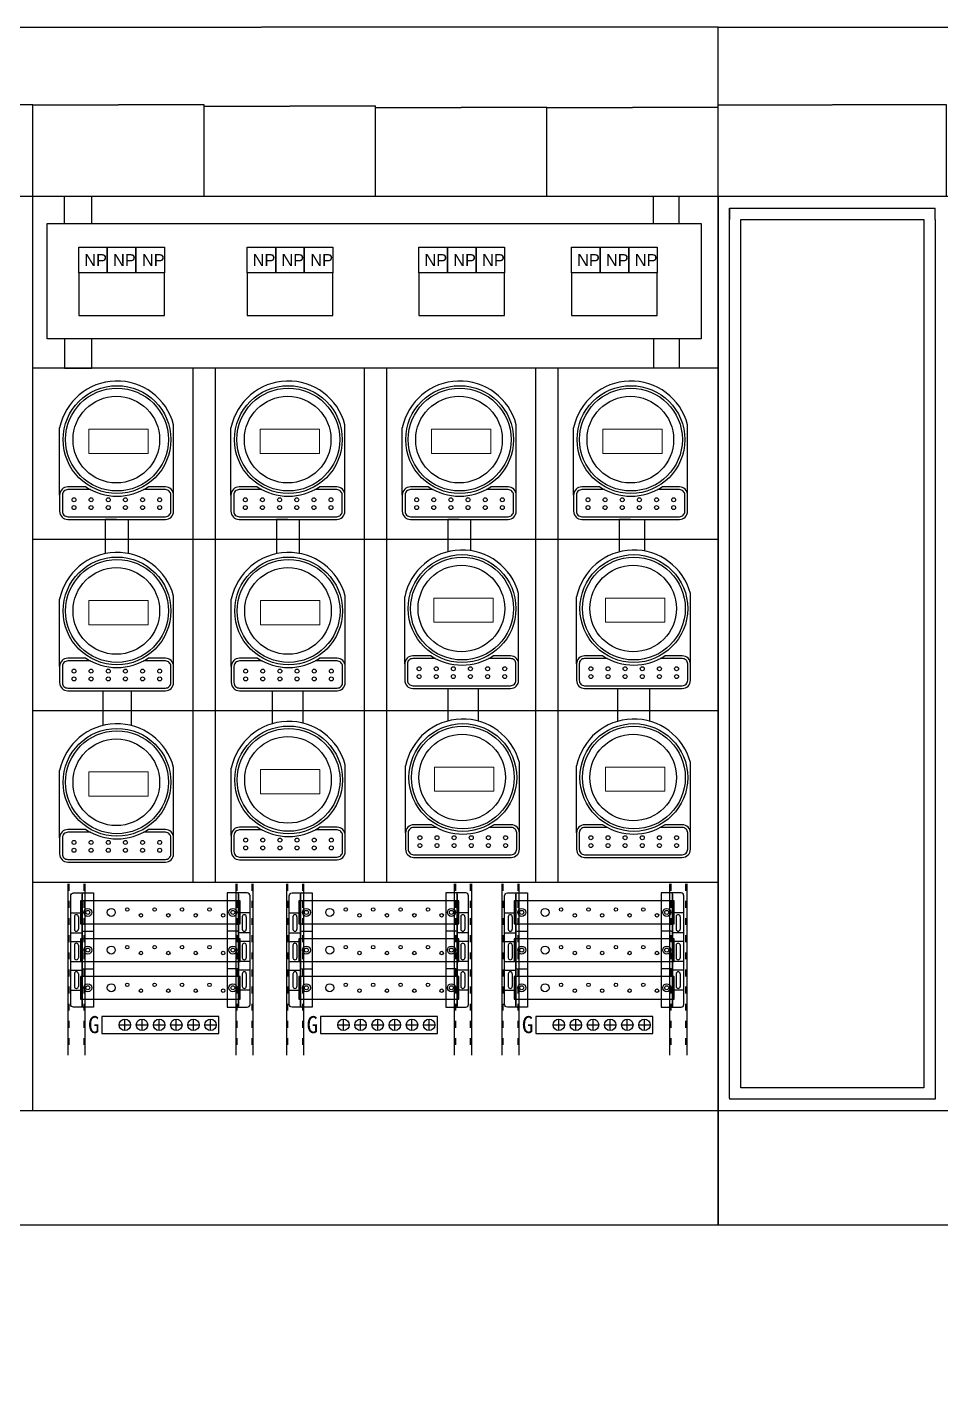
# Model space of a CAD drawing. Header units: millimetres. Extents: x 76 to 12892, y 3949 to 6333.
# Drawn here: x 9761 to 11361, y 3958 to 6333 of the extents above; entities that cross this region are included whole.
import ezdxf

# ---------------------------------------------------------------- set-up
doc = ezdxf.new("R2010")
doc.units = ezdxf.units.MM
doc.linetypes.add('ACAD_ISO03W100', pattern=[30, 12, -18])
doc.linetypes.add('C', pattern=[6, 2, 2, 2])
doc.layers.add('DIMEN', color=102, linetype='Continuous', plot=False)
doc.layers.add('支鈑金', color=160, linetype='C', plot=False)
doc.layers.add('E1', color=7, linetype='Continuous', lineweight=13)
doc.layers.add('虛線', color=5, linetype='ACAD_ISO03W100')
doc.styles.get("Standard").update_dxf_attribs({"font": 'arial.ttf'})
doc.styles.add('型式1', font='kaiu.ttf')
doc.dimstyles.get("Standard").update_dxf_attribs({"dimtxt": 0.18, "dimasz": 0.18, "dimexe": 0.18, "dimexo": 0.0625, "dimgap": 0.09, "dimtad": 0, "dimtih": 1, "dimtoh": 1, "dimdec": 4, "dimzin": 0, "dimdsep": 46, "dimtxsty": 'Standard', "dimcen": 0.09, "dimadec": 0, "dimazin": 0, "dimtfac": 1, "dimtdec": 4, "dimtofl": 0, "dimtmove": 0, "dimatfit": 3, "dimfxl": 1, "dimtolj": 1, "dimtzin": 0, "dimarcsym": 0})

# ---------------------------------------------------------------- blocks, each defined once
blk = doc.blocks.new('*D28')
at = {"layer": 'Defpoints', "color": 0, "transparency": 16777216}
for p in [(9771.3, 6197.1), (9371.3, 6036.4), (9771.3, 6036.4)]:
    blk.add_point(p, dxfattribs=at)
at = {"layer": 'DIMEN', "color": 0, "lineweight": -2, "transparency": 16777216}
for p, q in [((9371.3, 6036.4), (9371.3, 6197.3)), ((9371.5, 6197.1), (9571, 6197.1)), ((9771.2, 6197.1), (9571.6, 6197.1)), ((9771.3, 6036.4), (9771.3, 6197.3))]:
    blk.add_line(p, q, dxfattribs=at)
at = {"layer": 'DIMEN', "color": 0, "transparency": 16777216}
for points in [[(9371.5, 6197.1), (9371.5, 6197.1), (9371.3, 6197.1)], [(9771.2, 6197.1), (9771.2, 6197.1), (9771.3, 6197.1)]]:
    blk.add_solid(points, dxfattribs=at)
at = {"layer": 'DIMEN', "color": 0, "transparency": 16777216, "insert": (9571.3, 6197.1), "char_height": 0.18, "attachment_point": 5}
blk.add_mtext('\\A1;400', dxfattribs=at)
blk = doc.blocks.new('*D29')
at = {"layer": 'Defpoints', "color": 0, "transparency": 16777216}
for p in [(10071.3, 6197.1), (9771.3, 6036.4), (10071.3, 6036.4)]:
    blk.add_point(p, dxfattribs=at)
at = {"layer": 'DIMEN', "color": 0, "lineweight": -2, "transparency": 16777216}
for p, q in [((9771.3, 6036.4), (9771.3, 6197.3)), ((9771.5, 6197.1), (9921.1, 6197.1)), ((10071.2, 6197.1), (9921.6, 6197.1)), ((10071.3, 6036.4), (10071.3, 6197.3))]:
    blk.add_line(p, q, dxfattribs=at)
at = {"layer": 'DIMEN', "color": 0, "transparency": 16777216}
for points in [[(9771.5, 6197.1), (9771.5, 6197.1), (9771.3, 6197.1)], [(10071.2, 6197.1), (10071.2, 6197.1), (10071.3, 6197.1)]]:
    blk.add_solid(points, dxfattribs=at)
at = {"layer": 'DIMEN', "color": 0, "transparency": 16777216, "insert": (9921.3, 6197.1), "char_height": 0.18, "attachment_point": 5}
blk.add_mtext('\\A1;300', dxfattribs=at)
blk = doc.blocks.new('*D30')
at = {"layer": 'Defpoints', "color": 0, "transparency": 16777216}
for p in [(10371.3, 6194.9), (10071.3, 6036.4), (10371.3, 6036.4)]:
    blk.add_point(p, dxfattribs=at)
at = {"layer": 'DIMEN', "color": 0, "lineweight": -2, "transparency": 16777216}
for p, q in [((10071.3, 6036.4), (10071.3, 6195.1)), ((10071.5, 6194.9), (10221.1, 6194.9)), ((10371.2, 6194.9), (10221.6, 6194.9)), ((10371.3, 6036.4), (10371.3, 6195.1))]:
    blk.add_line(p, q, dxfattribs=at)
at = {"layer": 'DIMEN', "color": 0, "transparency": 16777216}
for points in [[(10071.5, 6194.9), (10071.5, 6194.9), (10071.3, 6194.9)], [(10371.2, 6194.9), (10371.2, 6194.9), (10371.3, 6194.9)]]:
    blk.add_solid(points, dxfattribs=at)
at = {"layer": 'DIMEN', "color": 0, "transparency": 16777216, "insert": (10221.3, 6194.9), "char_height": 0.18, "attachment_point": 5}
blk.add_mtext('\\A1;300', dxfattribs=at)
blk = doc.blocks.new('*D31')
at = {"layer": 'Defpoints', "color": 0, "transparency": 16777216}
for p in [(10671.3, 6192.7), (10371.3, 6036.4), (10671.3, 6036.4)]:
    blk.add_point(p, dxfattribs=at)
at = {"layer": 'DIMEN', "color": 0, "lineweight": -2, "transparency": 16777216}
for p, q in [((10371.3, 6036.4), (10371.3, 6192.8)), ((10371.5, 6192.7), (10521.1, 6192.7)), ((10671.2, 6192.7), (10521.6, 6192.7)), ((10671.3, 6036.4), (10671.3, 6192.8))]:
    blk.add_line(p, q, dxfattribs=at)
at = {"layer": 'DIMEN', "color": 0, "transparency": 16777216}
for points in [[(10371.5, 6192.7), (10371.5, 6192.6), (10371.3, 6192.7)], [(10671.2, 6192.7), (10671.2, 6192.6), (10671.3, 6192.7)]]:
    blk.add_solid(points, dxfattribs=at)
at = {"layer": 'DIMEN', "color": 0, "transparency": 16777216, "insert": (10521.3, 6192.7), "char_height": 0.18, "attachment_point": 5}
blk.add_mtext('\\A1;300', dxfattribs=at)
blk = doc.blocks.new('*D40')
at = {"layer": 'Defpoints', "color": 0, "transparency": 16777216}
for p in [(10971.3, 6192.7), (10671.3, 6036.4), (10971.3, 6036.4)]:
    blk.add_point(p, dxfattribs=at)
at = {"layer": 'DIMEN', "color": 0, "lineweight": -2, "transparency": 16777216}
for p, q in [((10671.3, 6036.4), (10671.3, 6192.8)), ((10671.5, 6192.7), (10821.1, 6192.7)), ((10971.2, 6192.7), (10821.6, 6192.7)), ((10971.3, 6036.4), (10971.3, 6192.8))]:
    blk.add_line(p, q, dxfattribs=at)
at = {"layer": 'DIMEN', "color": 0, "transparency": 16777216}
for points in [[(10671.5, 6192.7), (10671.5, 6192.6), (10671.3, 6192.7)], [(10971.2, 6192.7), (10971.2, 6192.6), (10971.3, 6192.7)]]:
    blk.add_solid(points, dxfattribs=at)
at = {"layer": 'DIMEN', "color": 0, "transparency": 16777216, "insert": (10821.3, 6192.7), "char_height": 0.18, "attachment_point": 5}
blk.add_mtext('\\A1;300', dxfattribs=at)
blk = doc.blocks.new('*D32')
at = {"layer": 'Defpoints', "color": 0, "transparency": 16777216}
for p in [(10971.3, 6333), (9371.3, 6036.4), (10971.3, 6036.4)]:
    blk.add_point(p, dxfattribs=at)
at = {"layer": 'DIMEN', "color": 0, "lineweight": -2, "transparency": 16777216}
for p, q in [((9371.3, 6036.4), (9371.3, 6333.2)), ((9371.5, 6333), (10171, 6333)), ((10971.2, 6333), (10171.7, 6333)), ((10971.3, 6036.4), (10971.3, 6333.2))]:
    blk.add_line(p, q, dxfattribs=at)
at = {"layer": 'DIMEN', "color": 0, "transparency": 16777216}
for points in [[(9371.5, 6333), (9371.5, 6333), (9371.3, 6333)], [(10971.2, 6333), (10971.2, 6333), (10971.3, 6333)]]:
    blk.add_solid(points, dxfattribs=at)
at = {"layer": 'DIMEN', "color": 0, "transparency": 16777216, "insert": (10171.3, 6333), "char_height": 0.18, "attachment_point": 5}
blk.add_mtext('\\A1;1600', dxfattribs=at)
blk = doc.blocks.new('A$C2B1C5041')
for p, q in [((0, 165), (20, 165)), ((6.5, 158.5), (6.5, 136.5)), ((13.5, 158.5), (13.5, 136.5)), ((314, 165), (294, 165)), ((300.5, 158.5), (300.5, 136.5)), ((307.5, 158.5), (307.5, 136.5)), ((0, 130), (20, 130)), ((22, 133), (40, 133)), ((292, 133), (274, 133)), ((314, 130), (294, 130)), ((0, 115), (20, 115)), ((6.5, 108.5), (6.5, 86.5)), ((13.5, 108.5), (13.5, 86.5)), ((314, 115), (294, 115)), ((300.5, 108.5), (300.5, 86.5)), ((307.5, 108.5), (307.5, 86.5)), ((0, 80), (20, 80)), ((314, 80), (294, 80)), ((0, 65), (20, 65)), ((6.5, 58.5), (6.5, 36.5)), ((13.5, 58.5), (13.5, 36.5)), ((22, 67), (40, 67)), ((292, 67), (274, 67)), ((314, 65), (294, 65)), ((300.5, 58.5), (300.5, 36.5)), ((307.5, 58.5), (307.5, 36.5)), ((0, 30), (20, 30)), ((314, 30), (294, 30))]:
    blk.add_line(p, q)
for points in [[(20, 0), (5, 0, -0.414214), (0, 5), (0, 195, -0.414214), (5, 200), (20, 200)], [(294, 0), (309, 0, 0.414214), (314, 5), (314, 195, 0.414214), (309, 200), (294, 200)]]:
    blk.add_lwpolyline(points, format="xyb")
for points in [[(20, 200), (40, 200), (40, 0), (20, 0)], [(20, 2), (20, 198)], [(20, 198), (20, 2)], [(294, 200), (274, 200), (274, 0), (294, 0)], [(294, 2), (294, 198)], [(294, 198), (294, 2)]]:
    blk.add_lwpolyline(points)
for centre in [(30, 166), (284, 166), (30, 100), (284, 100), (30, 34), (284, 34)]:
    blk.add_circle(centre, 3.5)
for centre, radius, start, end in [((22, 198), 2, 90, 180), ((292, 198), 2, 0, 90), ((10, 158.5), 3.5, 0, 180), ((304, 158.5), 3.5, 0, 180), ((10, 136.5), 3.5, 180, 0), ((22, 135), 2, 180, 270), ((292, 135), 2, 270, 0), ((304, 136.5), 3.5, 180, 0), ((10, 108.5), 3.5, 0, 180), ((304, 108.5), 3.5, 0, 180), ((10, 86.5), 3.5, 180, 0), ((304, 86.5), 3.5, 180, 0), ((10, 58.5), 3.5, 0, 180), ((22, 69), 2, 180, 270), ((292, 69), 2, 270, 0), ((304, 58.5), 3.5, 0, 180), ((10, 36.5), 3.5, 180, 0), ((304, 36.5), 3.5, 180, 0), ((22, 2), 2, 180, 270), ((292, 2), 2, 270, 0)]:
    blk.add_arc(centre, radius, start, end)
blk = doc.blocks.new('A$C353F56A6')
for p, q in [((0, 40), (0, 0)), ((280, 40), (0, 40)), ((280, 0), (280, 40)), ((0, 0), (280, 0))]:
    blk.add_line(p, q)
for centre, radius in [((13, 20), 7), ((54, 20), 7), ((82, 25.1), 3), ((130, 25.1), 3), ((178, 25.1), 3), ((226, 25.1), 3), ((267, 20), 7), ((106, 14.9), 3), ((154, 14.9), 3), ((202, 14.9), 3), ((250, 14.9), 3)]:
    blk.add_circle(centre, radius)
blk = doc.blocks.new('*D33')
at = {"layer": 'Defpoints', "color": 0, "transparency": 16777216}
for p in [(11371.3, 6197.1), (10971.3, 6036.4), (11371.3, 6036.4)]:
    blk.add_point(p, dxfattribs=at)
at = {"layer": 'DIMEN', "color": 0, "lineweight": -2, "transparency": 16777216}
for p, q in [((10971.3, 6036.4), (10971.3, 6197.3)), ((10971.5, 6197.1), (11171, 6197.1)), ((11371.2, 6197.1), (11171.6, 6197.1)), ((11371.3, 6036.4), (11371.3, 6197.3))]:
    blk.add_line(p, q, dxfattribs=at)
at = {"layer": 'DIMEN', "color": 0, "transparency": 16777216}
for points in [[(10971.5, 6197.1), (10971.5, 6197.1), (10971.3, 6197.1)], [(11371.2, 6197.1), (11371.2, 6197.1), (11371.3, 6197.1)]]:
    blk.add_solid(points, dxfattribs=at)
at = {"layer": 'DIMEN', "color": 0, "transparency": 16777216, "insert": (11171.3, 6197.1), "char_height": 0.18, "attachment_point": 5}
blk.add_mtext('\\A1;400', dxfattribs=at)
blk = doc.blocks.new('*D37')
at = {"layer": 'Defpoints', "color": 0, "transparency": 16777216}
for p in [(12571.3, 6333), (10971.3, 6036.4), (12571.3, 6036.4)]:
    blk.add_point(p, dxfattribs=at)
at = {"layer": 'DIMEN', "color": 0, "lineweight": -2, "transparency": 16777216}
for p, q in [((10971.3, 6036.4), (10971.3, 6333.2)), ((10971.5, 6333), (11771, 6333)), ((12571.2, 6333), (11771.7, 6333)), ((12571.3, 6036.4), (12571.3, 6333.2))]:
    blk.add_line(p, q, dxfattribs=at)
at = {"layer": 'DIMEN', "color": 0, "transparency": 16777216}
for points in [[(10971.5, 6333), (10971.5, 6333), (10971.3, 6333)], [(12571.2, 6333), (12571.2, 6333), (12571.3, 6333)]]:
    blk.add_solid(points, dxfattribs=at)
at = {"layer": 'DIMEN', "color": 0, "transparency": 16777216, "insert": (11771.3, 6333), "char_height": 0.18, "attachment_point": 5}
blk.add_mtext('\\A1;1600', dxfattribs=at)

msp = doc.modelspace()

# ---------------------------------------------------------------- linework, layer by layer
for p, q in [((10971.34108, 6036.37321), (9371.34108, 6036.37321)), ((9771.34108, 4436.37321), (9771.34108, 6036.37321)), ((9827.05724, 5989.61665), (9827.05724, 6036.37321)), ((9874.54849, 5989.61665), (9874.54849, 6036.37321)), ((10071.34108, 6036.37321), (10051.34108, 6036.37321)), ((10091.34108, 6036.37321), (10051.34108, 6036.37321)), ((10391.34108, 6036.37321), (10351.34108, 6036.37321)), ((10691.34108, 6036.37321), (10651.34108, 6036.37321)), ((10857.85865, 5989.61665), (10857.85865, 6036.37321)), ((10903.34812, 5989.61665), (10903.34812, 6036.37321)), ((10971.34108, 6036.37321), (10971.34108, 4236.37321)), ((10971.34108, 4236.37321), (10971.34108, 6036.37321)), ((10971.34108, 6036.37321), (10971.34108, 4236.37321)), ((12571.34108, 6036.37321), (10971.34108, 6036.37321)), ((10971.34108, 6036.37321), (10971.34108, 6016.37321)), ((10991.2623, 6016.37321), (11351.34108, 6016.37321)), ((10991.2623, 4458.14664), (10991.2623, 6016.37321)), ((10991.2623, 6016.37321), (10991.2623, 5996.37321)), ((11351.34108, 5996.37321), (11351.34108, 6016.37321)), ((11011.2623, 5996.37321), (11331.34108, 5996.37321)), ((11011.2623, 4476.37321), (11011.2623, 5996.37321)), ((11331.34108, 5996.37321), (11331.34108, 4476.37321)), ((11351.34108, 5996.37321), (11351.34108, 4456.37321)), ((9851.70543, 5903.13228), (9851.70543, 5828.13228)), ((10001.70543, 5828.13228), (10001.70543, 5903.13228)), ((10146.58878, 5903.13228), (10146.58878, 5828.13228)), ((10296.58878, 5828.13228), (10296.58878, 5903.13228)), ((10447.37626, 5903.13228), (10447.37626, 5828.13228)), ((10597.37626, 5828.13228), (10597.37626, 5903.13228)), ((10714.74292, 5903.13228), (10714.74292, 5828.13228)), ((10864.74292, 5828.13228), (10864.74292, 5903.13228)), ((9851.70543, 5828.13228), (10001.70543, 5828.13228)), ((10146.58878, 5828.13228), (10296.58878, 5828.13228)), ((10447.37626, 5828.13228), (10597.37626, 5828.13228)), ((10714.74292, 5828.13228), (10864.74292, 5828.13228)), ((9827.05724, 5787.3524), (9827.05724, 5736.37321)), ((9874.54849, 5736.37321), (9874.54849, 5787.3524)), ((10857.85865, 5787.3524), (10857.85865, 5736.37321)), ((10903.34812, 5787.3524), (10903.34812, 5736.37321)), ((10971.34108, 5736.37321), (9771.34108, 5736.37321)), ((9827.05724, 5736.37321), (9874.54849, 5736.37321)), ((10051.34108, 5736.37321), (10051.34108, 4836.37321)), ((10091.34108, 4836.37321), (10091.34108, 5736.37321)), ((10351.34108, 5736.37321), (10351.34108, 4836.37321)), ((10391.34108, 4836.37321), (10391.34108, 5736.37321)), ((10651.34108, 5736.37321), (10651.34108, 4836.37321)), ((10691.34108, 4836.37321), (10691.34108, 5736.37321)), ((9818.28161, 5513.97895), (9818.28161, 5631.432)), ((10017.78161, 5513.97895), (10017.78161, 5637.14986)), ((10118.28161, 5513.97895), (10118.28161, 5631.432)), ((10317.78161, 5513.97895), (10317.78161, 5637.14986)), ((10418.28161, 5513.97895), (10418.28161, 5631.432)), ((10617.78161, 5513.97895), (10617.78161, 5637.14986)), ((10718.28161, 5513.97895), (10718.28161, 5631.432)), ((10917.78161, 5513.97895), (10917.78161, 5637.14986)), ((9818.28161, 5513.97895), (9818.28161, 5485.47895)), ((9864.36052, 5528.22895), (9832.53161, 5528.22895)), ((10003.53161, 5528.22895), (9973.03473, 5528.22895)), ((10017.78161, 5485.47895), (10017.78161, 5513.97895)), ((10118.28161, 5513.97895), (10118.28161, 5485.47895)), ((10164.36052, 5528.22895), (10132.53161, 5528.22895)), ((10303.53161, 5528.22895), (10273.03473, 5528.22895)), ((10317.78161, 5485.47895), (10317.78161, 5513.97895)), ((10418.28161, 5513.97895), (10418.28161, 5485.47895)), ((10464.36052, 5528.22895), (10432.53161, 5528.22895)), ((10603.53161, 5528.22895), (10573.03473, 5528.22895)), ((10617.78161, 5485.47895), (10617.78161, 5513.97895)), ((10718.28161, 5513.97895), (10718.28161, 5485.47895)), ((10764.36052, 5528.22895), (10732.53161, 5528.22895)), ((10903.53161, 5528.22895), (10873.03473, 5528.22895)), ((10917.78161, 5485.47895), (10917.78161, 5513.97895)), ((9832.53161, 5471.22895), (10003.53161, 5471.22895)), ((9918.03161, 5471.22895), (9898.03161, 5471.22895)), ((9898.03161, 5471.22895), (9898.03161, 5411.41035)), ((9918.03161, 5471.22895), (9938.03161, 5471.22895)), ((9938.03161, 5471.22895), (9938.03161, 5411.67546)), ((10132.53161, 5471.22895), (10303.53161, 5471.22895)), ((10218.03161, 5471.22895), (10198.03161, 5471.22895)), ((10198.03161, 5471.22895), (10198.03161, 5411.2962)), ((10238.03161, 5411.2962), (10238.03161, 5471.22895)), ((10432.53161, 5471.22895), (10603.53161, 5471.22895)), ((10518.03161, 5471.22895), (10498.03161, 5471.22895)), ((10498.03161, 5471.22895), (10498.03161, 5414.62279)), ((10538.03161, 5416.56834), (10538.03161, 5471.22895)), ((10732.53161, 5471.22895), (10903.53161, 5471.22895)), ((10818.03161, 5471.22895), (10798.03161, 5471.22895)), ((10798.03161, 5471.22895), (10798.03161, 5414.40426)), ((10842.59673, 5471.22895), (10842.59673, 5415.94545)), ((10971.34108, 5436.37321), (9771.34108, 5436.37321)), ((9818.28161, 5213.97895), (9818.28161, 5331.432)), ((10017.78161, 5213.97895), (10017.78161, 5337.14986)), ((10118.82836, 5213.97895), (10118.82836, 5331.432)), ((10318.32836, 5213.97895), (10318.32836, 5337.14986)), ((10422.49739, 5218.15268), (10422.49739, 5335.60573)), ((10621.99739, 5218.15268), (10621.99739, 5341.32359)), ((10723.35466, 5218.15268), (10723.35466, 5335.60573)), ((10922.85466, 5218.15268), (10922.85466, 5341.32359)), ((9864.36052, 5228.22895), (9832.53161, 5228.22895)), ((10003.53161, 5228.22895), (9973.03473, 5228.22895)), ((10164.90728, 5228.22895), (10133.07836, 5228.22895)), ((10304.07836, 5228.22895), (10273.58149, 5228.22895)), ((10468.57631, 5232.40268), (10436.74739, 5232.40268)), ((10607.74739, 5232.40268), (10577.25052, 5232.40268)), ((10769.43358, 5232.40268), (10737.60466, 5232.40268)), ((10908.60466, 5232.40268), (10878.10778, 5232.40268)), ((9818.28161, 5213.97895), (9818.28161, 5185.47895)), ((10017.78161, 5185.47895), (10017.78161, 5213.97895)), ((10118.82836, 5213.97895), (10118.82836, 5185.47895)), ((10318.32836, 5185.47895), (10318.32836, 5213.97895)), ((10422.49739, 5218.15268), (10422.49739, 5189.65268)), ((10621.99739, 5189.65268), (10621.99739, 5218.15268)), ((10723.35466, 5218.15268), (10723.35466, 5189.65268)), ((10922.85466, 5189.65268), (10922.85466, 5218.15268)), ((9832.53161, 5171.22895), (10003.53161, 5171.22895)), ((9894.01587, 5171.22895), (9894.01587, 5110.49893)), ((9943.54056, 5171.22895), (9943.54056, 5110.45879)), ((10133.07836, 5171.22895), (10304.07836, 5171.22895)), ((10190.59482, 5171.22895), (10190.59482, 5113.60297)), ((10244.10425, 5171.22895), (10244.10425, 5114.62828)), ((10436.74739, 5175.40268), (10607.74739, 5175.40268)), ((10498.25307, 5175.40268), (10498.25307, 5118.49251)), ((10551.19324, 5175.40268), (10551.19324, 5118.2765)), ((10737.60466, 5175.40268), (10908.60466, 5175.40268)), ((10795.12033, 5175.40268), (10795.12033, 5117.77647)), ((10851.2713, 5175.40268), (10851.2713, 5118.10404)), ((10971.34108, 5136.37321), (9771.34108, 5136.37321)), ((10017.78161, 4913.97895), (10017.78161, 5037.14986)), ((10318.32836, 4918.15268), (10318.32836, 5041.32359)), ((10423.90324, 4922.32641), (10423.90324, 5039.77945)), ((10623.40324, 4922.32641), (10623.40324, 5045.49732)), ((10723.35466, 4922.32641), (10723.35466, 5039.77945)), ((10922.85466, 4922.32641), (10922.85466, 5045.49732)), ((9818.28161, 4913.97895), (9818.28161, 5031.432)), ((10118.82836, 4918.15268), (10118.82836, 5035.60573)), ((9864.36052, 4928.22895), (9832.53161, 4928.22895)), ((10003.53161, 4928.22895), (9973.03473, 4928.22895)), ((10118.82836, 4918.15268), (10118.82836, 4889.65268)), ((10164.90728, 4932.40268), (10133.07836, 4932.40268)), ((10304.07836, 4932.40268), (10273.58149, 4932.40268)), ((10318.32836, 4889.65268), (10318.32836, 4918.15268)), ((10423.90324, 4922.32641), (10423.90324, 4893.82641)), ((10469.98216, 4936.57641), (10438.15324, 4936.57641)), ((10609.15324, 4936.57641), (10578.65636, 4936.57641)), ((10623.40324, 4893.82641), (10623.40324, 4922.32641)), ((10723.35466, 4922.32641), (10723.35466, 4893.82641)), ((10769.43358, 4936.57641), (10737.60466, 4936.57641)), ((10908.60466, 4936.57641), (10878.10778, 4936.57641)), ((10922.85466, 4893.82641), (10922.85466, 4922.32641)), ((9818.28161, 4913.97895), (9818.28161, 4885.47895)), ((10017.78161, 4885.47895), (10017.78161, 4913.97895)), ((9832.53161, 4871.22895), (10003.53161, 4871.22895)), ((10133.07836, 4875.40268), (10304.07836, 4875.40268)), ((10438.15324, 4879.57641), (10609.15324, 4879.57641)), ((10737.60466, 4879.57641), (10908.60466, 4879.57641)), ((9771.34108, 4836.37321), (10971.34108, 4836.37321)), ((10051.34108, 4836.37321), (10091.34108, 4836.37321)), ((10351.34108, 4836.37321), (10391.34108, 4836.37321)), ((10651.34108, 4836.37321), (10691.34108, 4836.37321)), ((9922.53873, 4586.25045), (9942.53873, 4586.25045)), ((9932.53873, 4576.25045), (9932.53873, 4596.25045)), ((9952.53873, 4586.25045), (9972.53873, 4586.25045)), ((9962.53873, 4576.25045), (9962.53873, 4596.25045)), ((9982.53873, 4586.25045), (10002.53873, 4586.25045)), ((9992.53873, 4576.25045), (9992.53873, 4596.25045)), ((10012.53873, 4586.25045), (10032.53873, 4586.25045)), ((10022.53873, 4576.25045), (10022.53873, 4596.25045)), ((10042.53873, 4586.25045), (10062.53873, 4586.25045)), ((10052.53873, 4576.25045), (10052.53873, 4596.25045)), ((10072.53873, 4586.25045), (10092.53873, 4586.25045)), ((10082.53873, 4576.25045), (10082.53873, 4596.25045)), ((10305.21402, 4586.25045), (10325.21402, 4586.25045)), ((10315.21402, 4576.25045), (10315.21402, 4596.25045)), ((10335.21402, 4586.25045), (10355.21402, 4586.25045)), ((10345.21402, 4576.25045), (10345.21402, 4596.25045)), ((10365.21402, 4586.25045), (10385.21402, 4586.25045)), ((10375.21402, 4576.25045), (10375.21402, 4596.25045)), ((10395.21402, 4586.25045), (10415.21402, 4586.25045)), ((10405.21402, 4576.25045), (10405.21402, 4596.25045)), ((10425.21402, 4586.25045), (10445.21402, 4586.25045)), ((10435.21402, 4576.25045), (10435.21402, 4596.25045)), ((10455.21402, 4586.25045), (10475.21402, 4586.25045)), ((10465.21402, 4576.25045), (10465.21402, 4596.25045)), ((10682.26167, 4586.25045), (10702.26167, 4586.25045)), ((10692.26167, 4576.25045), (10692.26167, 4596.25045)), ((10712.26167, 4586.25045), (10732.26167, 4586.25045)), ((10722.26167, 4576.25045), (10722.26167, 4596.25045)), ((10742.26167, 4586.25045), (10762.26167, 4586.25045)), ((10752.26167, 4576.25045), (10752.26167, 4596.25045)), ((10772.26167, 4586.25045), (10792.26167, 4586.25045)), ((10782.26167, 4576.25045), (10782.26167, 4596.25045)), ((10802.26167, 4586.25045), (10822.26167, 4586.25045)), ((10812.26167, 4576.25045), (10812.26167, 4596.25045)), ((10832.26167, 4586.25045), (10852.26167, 4586.25045)), ((10842.26167, 4576.25045), (10842.26167, 4596.25045)), ((11331.34108, 4476.37321), (11011.2623, 4476.37321)), ((10991.2623, 4458.14664), (10991.2623, 4456.37321)), ((11351.34108, 4456.37321), (10991.2623, 4456.37321)), ((9371.34108, 4436.37321), (10971.34108, 4436.37321)), ((10971.34108, 4236.37321), (10971.34108, 4436.37321)), ((10971.34108, 4436.37321), (12571.34108, 4436.37321)), ((9371.34108, 4236.37321), (10971.34108, 4236.37321)), ((10971.34108, 4236.37321), (12571.34108, 4236.37321))]:
    msp.add_line(p, q)
for points in [[(9796.52596, 5989.61665), (10941.5315, 5989.61665), (10941.5315, 5787.3524), (9796.52596, 5787.3524)], [(9851.70543, 5948.15067), (9901.70543, 5948.15067), (9901.70543, 5903.13228), (9851.70543, 5903.13228)], [(9901.70543, 5948.15067), (9951.70543, 5948.15067), (9951.70543, 5903.13228), (9901.70543, 5903.13228)], [(9951.70543, 5948.15067), (10001.70543, 5948.15067), (10001.70543, 5903.13228), (9951.70543, 5903.13228)], [(10146.58878, 5948.15067), (10196.58878, 5948.15067), (10196.58878, 5903.13228), (10146.58878, 5903.13228)], [(10196.58878, 5948.15067), (10246.58878, 5948.15067), (10246.58878, 5903.13228), (10196.58878, 5903.13228)], [(10246.58878, 5948.15067), (10296.58878, 5948.15067), (10296.58878, 5903.13228), (10246.58878, 5903.13228)], [(10447.37626, 5948.15067), (10497.37626, 5948.15067), (10497.37626, 5903.13228), (10447.37626, 5903.13228)], [(10497.37626, 5948.15067), (10547.37626, 5948.15067), (10547.37626, 5903.13228), (10497.37626, 5903.13228)], [(10547.37626, 5948.15067), (10597.37626, 5948.15067), (10597.37626, 5903.13228), (10547.37626, 5903.13228)], [(10714.74292, 5948.15067), (10764.74292, 5948.15067), (10764.74292, 5903.13228), (10714.74292, 5903.13228)], [(10764.74292, 5948.15067), (10814.74292, 5948.15067), (10814.74292, 5903.13228), (10764.74292, 5903.13228)], [(10814.74292, 5948.15067), (10864.74292, 5948.15067), (10864.74292, 5903.13228), (10814.74292, 5903.13228)], [(10097.10474, 4571.25045), (10097.10474, 4601.25987), (9892.10474, 4601.25987), (9892.10474, 4571.25045)], [(10479.78003, 4571.25045), (10479.78003, 4601.25987), (10274.78003, 4601.25987), (10274.78003, 4571.25045)], [(10856.82769, 4571.25045), (10856.82769, 4601.25987), (10651.82769, 4601.25987), (10651.82769, 4571.25045)]]:
    msp.add_lwpolyline(points, close=True)
for points in [[(9872.40368, 5523.47895), (9832.53161, 5523.47895, 0.4142135624), (9823.03161, 5513.97895), (9823.03161, 5485.47895, 0.4142135624), (9832.53161, 5475.97895), (10003.53161, 5475.97895, 0.4142135624), (10013.03161, 5485.47895), (10013.03161, 5513.97895, 0.4142135624), (10003.53161, 5523.47895), (9964.99158, 5523.47895)], [(10172.40368, 5523.47895), (10132.53161, 5523.47895, 0.4142135624), (10123.03161, 5513.97895), (10123.03161, 5485.47895, 0.4142135624), (10132.53161, 5475.97895), (10303.53161, 5475.97895, 0.4142135624), (10313.03161, 5485.47895), (10313.03161, 5513.97895, 0.4142135624), (10303.53161, 5523.47895), (10264.99158, 5523.47895)], [(10472.40368, 5523.47895), (10432.53161, 5523.47895, 0.4142135624), (10423.03161, 5513.97895), (10423.03161, 5485.47895, 0.4142135624), (10432.53161, 5475.97895), (10603.53161, 5475.97895, 0.4142135624), (10613.03161, 5485.47895), (10613.03161, 5513.97895, 0.4142135624), (10603.53161, 5523.47895), (10564.99158, 5523.47895)], [(10772.40368, 5523.47895), (10732.53161, 5523.47895, 0.4142135624), (10723.03161, 5513.97895), (10723.03161, 5485.47895, 0.4142135624), (10732.53161, 5475.97895), (10903.53161, 5475.97895, 0.4142135624), (10913.03161, 5485.47895), (10913.03161, 5513.97895, 0.4142135624), (10903.53161, 5523.47895), (10864.99158, 5523.47895)], [(10476.61946, 5227.65268), (10436.74739, 5227.65268, 0.4142135624), (10427.24739, 5218.15268), (10427.24739, 5189.65268, 0.4142135624), (10436.74739, 5180.15268), (10607.74739, 5180.15268, 0.4142135624), (10617.24739, 5189.65268), (10617.24739, 5218.15268, 0.4142135624), (10607.74739, 5227.65268), (10569.20736, 5227.65268)], [(10777.47673, 5227.65268), (10737.60466, 5227.65268, 0.4142135624), (10728.10466, 5218.15268), (10728.10466, 5189.65268, 0.4142135624), (10737.60466, 5180.15268), (10908.60466, 5180.15268, 0.4142135624), (10918.10466, 5189.65268), (10918.10466, 5218.15268, 0.4142135624), (10908.60466, 5227.65268), (10870.06463, 5227.65268)], [(9872.40368, 5223.47895), (9832.53161, 5223.47895, 0.4142135624), (9823.03161, 5213.97895), (9823.03161, 5185.47895, 0.4142135624), (9832.53161, 5175.97895), (10003.53161, 5175.97895, 0.4142135624), (10013.03161, 5185.47895), (10013.03161, 5213.97895, 0.4142135624), (10003.53161, 5223.47895), (9964.99158, 5223.47895)], [(10172.95043, 5223.47895), (10133.07836, 5223.47895, 0.4142135624), (10123.57836, 5213.97895), (10123.57836, 5185.47895, 0.4142135624), (10133.07836, 5175.97895), (10304.07836, 5175.97895, 0.4142135624), (10313.57836, 5185.47895), (10313.57836, 5213.97895, 0.4142135624), (10304.07836, 5223.47895), (10265.53833, 5223.47895)], [(9872.40368, 4923.47895), (9832.53161, 4923.47895, 0.4142135624), (9823.03161, 4913.97895), (9823.03161, 4885.47895, 0.4142135624), (9832.53161, 4875.97895), (10003.53161, 4875.97895, 0.4142135624), (10013.03161, 4885.47895), (10013.03161, 4913.97895, 0.4142135624), (10003.53161, 4923.47895), (9964.99158, 4923.47895)], [(10172.95043, 4927.65268), (10133.07836, 4927.65268, 0.4142135624), (10123.57836, 4918.15268), (10123.57836, 4889.65268, 0.4142135624), (10133.07836, 4880.15268), (10304.07836, 4880.15268, 0.4142135624), (10313.57836, 4889.65268), (10313.57836, 4918.15268, 0.4142135624), (10304.07836, 4927.65268), (10265.53833, 4927.65268)], [(10478.02531, 4931.82641), (10438.15324, 4931.82641, 0.4142135624), (10428.65324, 4922.32641), (10428.65324, 4893.82641, 0.4142135624), (10438.15324, 4884.32641), (10609.15324, 4884.32641, 0.4142135624), (10618.65324, 4893.82641), (10618.65324, 4922.32641, 0.4142135624), (10609.15324, 4931.82641), (10570.61321, 4931.82641)], [(10777.47673, 4931.82641), (10737.60466, 4931.82641, 0.4142135624), (10728.10466, 4922.32641), (10728.10466, 4893.82641, 0.4142135624), (10737.60466, 4884.32641), (10908.60466, 4884.32641, 0.4142135624), (10918.10466, 4893.82641), (10918.10466, 4922.32641, 0.4142135624), (10908.60466, 4931.82641), (10870.06463, 4931.82641)]]:
    msp.add_lwpolyline(points, format="xyb")
for centre, radius in [((9918.69763, 5611.05301), 94.36123), ((9918.69763, 5611.05301), 90), ((10218.69763, 5611.05301), 94.36123), ((10218.69763, 5611.05301), 90), ((10518.69763, 5611.05301), 94.36123), ((10518.69763, 5611.05301), 90), ((10818.69763, 5611.05301), 94.36123), ((10818.69763, 5611.05301), 90), ((9917.55879, 5611.05301), 75.83105), ((10217.55879, 5611.05301), 75.83105), ((10517.55879, 5611.05301), 75.83105), ((10817.55879, 5611.05301), 75.83105), ((9843.43827, 5505.66759), 3.46621), ((9843.43827, 5492.00829), 3.46621), ((9873.43827, 5505.66759), 3.46621), ((9873.43827, 5492.00829), 3.46621), ((9903.43827, 5505.66759), 3.46621), ((9903.43827, 5492.00829), 3.46621), ((9933.43827, 5505.66759), 3.46621), ((9933.43827, 5492.00829), 3.46621), ((9963.43827, 5505.66759), 3.46621), ((9963.43827, 5492.00829), 3.46621), ((9993.43827, 5505.66759), 3.46621), ((9993.43827, 5492.00829), 3.46621), ((10143.43827, 5505.66759), 3.46621), ((10143.43827, 5492.00829), 3.46621), ((10173.43827, 5505.66759), 3.46621), ((10173.43827, 5492.00829), 3.46621), ((10203.43827, 5505.66759), 3.46621), ((10203.43827, 5492.00829), 3.46621), ((10233.43827, 5505.66759), 3.46621), ((10233.43827, 5492.00829), 3.46621), ((10263.43827, 5505.66759), 3.46621), ((10263.43827, 5492.00829), 3.46621), ((10293.43827, 5505.66759), 3.46621), ((10293.43827, 5492.00829), 3.46621), ((10443.43827, 5505.66759), 3.46621), ((10443.43827, 5492.00829), 3.46621), ((10473.43827, 5505.66759), 3.46621), ((10473.43827, 5492.00829), 3.46621), ((10503.43827, 5505.66759), 3.46621), ((10503.43827, 5492.00829), 3.46621), ((10533.43827, 5505.66759), 3.46621), ((10533.43827, 5492.00829), 3.46621), ((10563.43827, 5505.66759), 3.46621), ((10563.43827, 5492.00829), 3.46621), ((10593.43827, 5505.66759), 3.46621), ((10593.43827, 5492.00829), 3.46621), ((10743.43827, 5505.66759), 3.46621), ((10743.43827, 5492.00829), 3.46621), ((10773.43827, 5505.66759), 3.46621), ((10773.43827, 5492.00829), 3.46621), ((10803.43827, 5505.66759), 3.46621), ((10803.43827, 5492.00829), 3.46621), ((10833.43827, 5505.66759), 3.46621), ((10833.43827, 5492.00829), 3.46621), ((10863.43827, 5505.66759), 3.46621), ((10863.43827, 5492.00829), 3.46621), ((10893.43827, 5505.66759), 3.46621), ((10893.43827, 5492.00829), 3.46621), ((9918.69763, 5311.05301), 94.36123), ((9918.69763, 5311.05301), 90), ((10219.24438, 5311.05301), 94.36123), ((10219.24438, 5311.05301), 90), ((10522.91341, 5315.22673), 94.36123), ((10522.91341, 5315.22673), 90), ((10823.77068, 5315.22673), 94.36123), ((10823.77068, 5315.22673), 90), ((9917.55879, 5311.05301), 75.83105), ((10218.10555, 5311.05301), 75.83105), ((10521.77458, 5315.22673), 75.83105), ((10822.63185, 5315.22673), 75.83105), ((9843.43827, 5205.66759), 3.46621), ((9873.43827, 5205.66759), 3.46621), ((9903.43827, 5205.66759), 3.46621), ((9933.43827, 5205.66759), 3.46621), ((9963.43827, 5205.66759), 3.46621), ((9993.43827, 5205.66759), 3.46621), ((10143.98502, 5205.66759), 3.46621), ((10173.98502, 5205.66759), 3.46621), ((10203.98502, 5205.66759), 3.46621), ((10233.98502, 5205.66759), 3.46621), ((10263.98502, 5205.66759), 3.46621), ((10293.98502, 5205.66759), 3.46621), ((10447.65405, 5209.84132), 3.46621), ((10477.65405, 5209.84132), 3.46621), ((10507.65405, 5209.84132), 3.46621), ((10537.65405, 5209.84132), 3.46621), ((10567.65405, 5209.84132), 3.46621), ((10597.65405, 5209.84132), 3.46621), ((10748.51132, 5209.84132), 3.46621), ((10778.51132, 5209.84132), 3.46621), ((10808.51132, 5209.84132), 3.46621), ((10838.51132, 5209.84132), 3.46621), ((10868.51132, 5209.84132), 3.46621), ((10898.51132, 5209.84132), 3.46621), ((9843.43827, 5192.00829), 3.46621), ((9873.43827, 5192.00829), 3.46621), ((9903.43827, 5192.00829), 3.46621), ((9933.43827, 5192.00829), 3.46621), ((9963.43827, 5192.00829), 3.46621), ((9993.43827, 5192.00829), 3.46621), ((10143.98502, 5192.00829), 3.46621), ((10173.98502, 5192.00829), 3.46621), ((10203.98502, 5192.00829), 3.46621), ((10233.98502, 5192.00829), 3.46621), ((10263.98502, 5192.00829), 3.46621), ((10293.98502, 5192.00829), 3.46621), ((10447.65405, 5196.18202), 3.46621), ((10477.65405, 5196.18202), 3.46621), ((10507.65405, 5196.18202), 3.46621), ((10537.65405, 5196.18202), 3.46621), ((10567.65405, 5196.18202), 3.46621), ((10597.65405, 5196.18202), 3.46621), ((10748.51132, 5196.18202), 3.46621), ((10778.51132, 5196.18202), 3.46621), ((10808.51132, 5196.18202), 3.46621), ((10838.51132, 5196.18202), 3.46621), ((10868.51132, 5196.18202), 3.46621), ((10898.51132, 5196.18202), 3.46621), ((10219.24438, 5015.22673), 94.36123), ((10524.31926, 5019.40046), 94.36123), ((10524.31926, 5019.40046), 90), ((10823.77068, 5019.40046), 94.36123), ((10823.77068, 5019.40046), 90), ((9918.69763, 5011.05301), 94.36123), ((9918.69763, 5011.05301), 90), ((9917.55879, 5011.05301), 75.83105), ((10219.24438, 5015.22673), 90), ((10218.10555, 5015.22673), 75.83105), ((10523.18043, 5019.40046), 75.83105), ((10822.63185, 5019.40046), 75.83105), ((10449.0599, 4914.01505), 3.46621), ((10479.0599, 4914.01505), 3.46621), ((10509.0599, 4914.01505), 3.46621), ((10539.0599, 4914.01505), 3.46621), ((10569.0599, 4914.01505), 3.46621), ((10599.0599, 4914.01505), 3.46621), ((10748.51132, 4914.01505), 3.46621), ((10778.51132, 4914.01505), 3.46621), ((10808.51132, 4914.01505), 3.46621), ((10838.51132, 4914.01505), 3.46621), ((10868.51132, 4914.01505), 3.46621), ((10898.51132, 4914.01505), 3.46621), ((9843.43827, 4905.66759), 3.46621), ((9843.43827, 4892.00829), 3.46621), ((9873.43827, 4905.66759), 3.46621), ((9873.43827, 4892.00829), 3.46621), ((9903.43827, 4905.66759), 3.46621), ((9903.43827, 4892.00829), 3.46621), ((9933.43827, 4905.66759), 3.46621), ((9933.43827, 4892.00829), 3.46621), ((9963.43827, 4905.66759), 3.46621), ((9963.43827, 4892.00829), 3.46621), ((9993.43827, 4905.66759), 3.46621), ((9993.43827, 4892.00829), 3.46621), ((10143.98502, 4909.84132), 3.46621), ((10143.98502, 4896.18202), 3.46621), ((10173.98502, 4909.84132), 3.46621), ((10173.98502, 4896.18202), 3.46621), ((10203.98502, 4909.84132), 3.46621), ((10203.98502, 4896.18202), 3.46621), ((10233.98502, 4909.84132), 3.46621), ((10233.98502, 4896.18202), 3.46621), ((10263.98502, 4909.84132), 3.46621), ((10263.98502, 4896.18202), 3.46621), ((10293.98502, 4909.84132), 3.46621), ((10293.98502, 4896.18202), 3.46621), ((10449.0599, 4900.35575), 3.46621), ((10479.0599, 4900.35575), 3.46621), ((10509.0599, 4900.35575), 3.46621), ((10539.0599, 4900.35575), 3.46621), ((10569.0599, 4900.35575), 3.46621), ((10599.0599, 4900.35575), 3.46621), ((10748.51132, 4900.35575), 3.46621), ((10778.51132, 4900.35575), 3.46621), ((10808.51132, 4900.35575), 3.46621), ((10838.51132, 4900.35575), 3.46621), ((10868.51132, 4900.35575), 3.46621), ((10898.51132, 4900.35575), 3.46621), ((9932.53873, 4586.25045), 10), ((9962.53873, 4586.25045), 10), ((9992.53873, 4586.25045), 10), ((10022.53873, 4586.25045), 10), ((10052.53873, 4586.25045), 10), ((10082.53873, 4586.25045), 10), ((10315.21402, 4586.25045), 10), ((10345.21402, 4586.25045), 10), ((10375.21402, 4586.25045), 10), ((10405.21402, 4586.25045), 10), ((10435.21402, 4586.25045), 10), ((10465.21402, 4586.25045), 10), ((10692.26167, 4586.25045), 10), ((10722.26167, 4586.25045), 10), ((10752.26167, 4586.25045), 10), ((10782.26167, 4586.25045), 10), ((10812.26167, 4586.25045), 10), ((10842.26167, 4586.25045), 10)]:
    msp.add_circle(centre, radius)
for centre, radius, start, end in [((9918.69763, 5611.05301), 102.46307, 14.75552643, 168.52787989), ((10218.69763, 5611.05301), 102.46307, 14.75552643, 168.52787989), ((10518.69763, 5611.05301), 102.46307, 14.75552643, 168.52787989), ((10818.69763, 5611.05301), 102.46307, 14.75552643, 168.52787989), ((9832.53161, 5513.97895), 14.25, 90, 180), ((9918.69763, 5611.05301), 99.05728, 236.73293645, 303.26706355), ((10003.53161, 5513.97895), 14.25, 0, 90), ((10132.53161, 5513.97895), 14.25, 90, 180), ((10218.69763, 5611.05301), 99.05728, 236.73293645, 303.26706355), ((10303.53161, 5513.97895), 14.25, 0, 90), ((10432.53161, 5513.97895), 14.25, 90, 180), ((10518.69763, 5611.05301), 99.05728, 236.73293645, 303.26706355), ((10603.53161, 5513.97895), 14.25, 0, 90), ((10732.53161, 5513.97895), 14.25, 90, 180), ((10818.69763, 5611.05301), 99.05728, 236.73293645, 303.26706355), ((10903.53161, 5513.97895), 14.25, 0, 90), ((9832.53161, 5485.47895), 14.25, 180, 270), ((10003.53161, 5485.47895), 14.25, 270, 0), ((10132.53161, 5485.47895), 14.25, 180, 270), ((10303.53161, 5485.47895), 14.25, 270, 0), ((10432.53161, 5485.47895), 14.25, 180, 270), ((10603.53161, 5485.47895), 14.25, 270, 0), ((10732.53161, 5485.47895), 14.25, 180, 270), ((10903.53161, 5485.47895), 14.25, 270, 0), ((10522.91341, 5315.22673), 102.46307, 14.75552643, 168.52787989), ((10823.77068, 5315.22673), 102.46307, 14.75552643, 168.52787989), ((9918.69763, 5311.05301), 102.46307, 14.75552643, 168.52787989), ((10219.24438, 5311.05301), 102.46307, 14.75552643, 168.52787989), ((9832.53161, 5213.97895), 14.25, 90, 180), ((9918.69763, 5311.05301), 99.05728, 236.73293645, 303.26706355), ((10003.53161, 5213.97895), 14.25, 0, 90), ((10133.07836, 5213.97895), 14.25, 90, 180), ((10219.24438, 5311.05301), 99.05728, 236.73293645, 303.26706355), ((10304.07836, 5213.97895), 14.25, 0, 90), ((10436.74739, 5218.15268), 14.25, 90, 180), ((10522.91341, 5315.22673), 99.05728, 236.73293645, 303.26706355), ((10607.74739, 5218.15268), 14.25, 0, 90), ((10737.60466, 5218.15268), 14.25, 90, 180), ((10823.77068, 5315.22673), 99.05728, 236.73293645, 303.26706355), ((10908.60466, 5218.15268), 14.25, 0, 90), ((9832.53161, 5185.47895), 14.25, 180, 270), ((10003.53161, 5185.47895), 14.25, 270, 0), ((10133.07836, 5185.47895), 14.25, 180, 270), ((10304.07836, 5185.47895), 14.25, 270, 0), ((10436.74739, 5189.65268), 14.25, 180, 270), ((10607.74739, 5189.65268), 14.25, 270, 0), ((10737.60466, 5189.65268), 14.25, 180, 270), ((10908.60466, 5189.65268), 14.25, 270, 0), ((9918.69763, 5011.05301), 102.46307, 14.75552643, 168.52787989), ((10219.24438, 5015.22673), 102.46307, 14.75552643, 168.52787989), ((10524.31926, 5019.40046), 102.46307, 14.75552643, 168.52787989), ((10823.77068, 5019.40046), 102.46307, 14.75552643, 168.52787989), ((9832.53161, 4913.97895), 14.25, 90, 180), ((9918.69763, 5011.05301), 99.05728, 236.73293645, 303.26706355), ((10003.53161, 4913.97895), 14.25, 0, 90), ((10133.07836, 4918.15268), 14.25, 90, 180), ((10219.24438, 5015.22673), 99.05728, 236.73293645, 303.26706355), ((10304.07836, 4918.15268), 14.25, 0, 90), ((10438.15324, 4922.32641), 14.25, 90, 180), ((10524.31926, 5019.40046), 99.05728, 236.73293645, 303.26706355), ((10609.15324, 4922.32641), 14.25, 0, 90), ((10737.60466, 4922.32641), 14.25, 90, 180), ((10823.77068, 5019.40046), 99.05728, 236.73293645, 303.26706355), ((10908.60466, 4922.32641), 14.25, 0, 90), ((10438.15324, 4893.82641), 14.25, 180, 270), ((10609.15324, 4893.82641), 14.25, 270, 0), ((10737.60466, 4893.82641), 14.25, 180, 270), ((10908.60466, 4893.82641), 14.25, 270, 0), ((9832.53161, 4885.47895), 14.25, 180, 270), ((10003.53161, 4885.47895), 14.25, 270, 0), ((10133.07836, 4889.65268), 14.25, 180, 270), ((10304.07836, 4889.65268), 14.25, 270, 0)]:
    msp.add_arc(centre, radius, start, end)
at = {"layer": 'E1'}
for points in [[(9869.20946, 5629.21945), (9973.1858, 5629.21945), (9973.1858, 5586.93569), (9869.20946, 5586.93569)], [(10169.20946, 5629.21945), (10273.1858, 5629.21945), (10273.1858, 5586.93569), (10169.20946, 5586.93569)], [(10469.20946, 5629.21945), (10573.1858, 5629.21945), (10573.1858, 5586.93569), (10469.20946, 5586.93569)], [(10769.20946, 5629.21945), (10873.1858, 5629.21945), (10873.1858, 5586.93569), (10769.20946, 5586.93569)], [(9869.20946, 5329.21945), (9973.1858, 5329.21945), (9973.1858, 5286.93569), (9869.20946, 5286.93569)], [(10169.75622, 5329.21945), (10273.73255, 5329.21945), (10273.73255, 5286.93569), (10169.75622, 5286.93569)], [(10473.42525, 5333.39318), (10577.40158, 5333.39318), (10577.40158, 5291.10942), (10473.42525, 5291.10942)], [(10774.28251, 5333.39318), (10878.25885, 5333.39318), (10878.25885, 5291.10942), (10774.28251, 5291.10942)], [(10474.83109, 5037.56691), (10578.80743, 5037.56691), (10578.80743, 4995.28315), (10474.83109, 4995.28315)], [(10774.28251, 5037.56691), (10878.25885, 5037.56691), (10878.25885, 4995.28315), (10774.28251, 4995.28315)], [(9869.20946, 5029.21945), (9973.1858, 5029.21945), (9973.1858, 4986.93569), (9869.20946, 4986.93569)], [(10169.75622, 5033.39318), (10273.73255, 5033.39318), (10273.73255, 4991.10942), (10169.75622, 4991.10942)]]:
    msp.add_lwpolyline(points, close=True, dxfattribs=at)
at = {"layer": '支鈑金'}
for p, q in [((9832.60474, 4833.25987), (9832.60474, 4533.25987)), ((9862.60474, 4833.25987), (9862.60474, 4533.25987)), ((10126.60474, 4833.25987), (10126.60474, 4533.25987)), ((10156.60474, 4833.25987), (10156.60474, 4533.25987)), ((10215.28003, 4833.25987), (10215.28003, 4533.25987)), ((10245.28003, 4833.25987), (10245.28003, 4533.25987)), ((10509.28003, 4833.25987), (10509.28003, 4533.25987)), ((10539.28003, 4833.25987), (10539.28003, 4533.25987)), ((10592.32769, 4833.25987), (10592.32769, 4533.25987)), ((10622.32769, 4833.25987), (10622.32769, 4533.25987)), ((10886.32769, 4833.25987), (10886.32769, 4533.25987)), ((10916.32769, 4833.25987), (10916.32769, 4533.25987))]:
    msp.add_line(p, q, dxfattribs=at)
at = {"layer": '虛線'}
for p, q in [((9834.60474, 4833.25987), (9834.60474, 4533.25987)), ((9860.60474, 4833.25987), (9860.60474, 4533.25987)), ((10128.60474, 4833.25987), (10128.60474, 4533.25987)), ((10154.60474, 4833.25987), (10154.60474, 4533.25987)), ((10217.28003, 4833.25987), (10217.28003, 4533.25987)), ((10243.28003, 4833.25987), (10243.28003, 4533.25987)), ((10511.28003, 4833.25987), (10511.28003, 4533.25987)), ((10537.28003, 4833.25987), (10537.28003, 4533.25987)), ((10594.32769, 4833.25987), (10594.32769, 4533.25987)), ((10620.32769, 4833.25987), (10620.32769, 4533.25987)), ((10888.32769, 4833.25987), (10888.32769, 4533.25987)), ((10914.32769, 4833.25987), (10914.32769, 4533.25987))]:
    msp.add_line(p, q, dxfattribs=at)

# ---------------------------------------------------------------- block references
for name, p in [('A$C2B1C5041', (9837.60415, 4617.25996)), ('A$C353F56A6', (9854.60474, 4763.26)), ('A$C2B1C5041', (10220.27944, 4617.25996)), ('A$C353F56A6', (10237.28003, 4763.26)), ('A$C2B1C5041', (10597.3271, 4617.25996)), ('A$C353F56A6', (10614.32769, 4763.26)), ('A$C353F56A6', (9854.60474, 4697.26)), ('A$C353F56A6', (10237.28003, 4697.26)), ('A$C353F56A6', (10614.32769, 4697.26)), ('A$C353F56A6', (9854.60474, 4631.26)), ('A$C353F56A6', (10237.28003, 4631.26)), ('A$C353F56A6', (10614.32769, 4631.26))]:
    msp.add_blockref(name, p)

# ---------------------------------------------------------------- texts
at = {"style": '型式1'}
for p in [(9867.90346, 4571.79071), (10250.57875, 4571.79071), (10627.62641, 4571.79071)]:
    msp.add_text('G', height=30, dxfattribs=at).set_placement(p)
at = {"char_height": 20.532092, "attachment_point": 1}
for insert in [(9861.3689, 5935.73509), (9911.73451, 5935.73509), (9962.32702, 5935.73509), (10156.25225, 5935.73509), (10206.61786, 5935.73509), (10257.21036, 5935.73509), (10457.03973, 5935.73509), (10507.40534, 5935.73509), (10557.99784, 5935.73509), (10724.40638, 5935.73509), (10774.772, 5935.73509), (10825.3645, 5935.73509)]:
    msp.add_mtext_dynamic_manual_height_columns('NP', width=87.5734616, gutter_width=102.66046, heights=[0], dxfattribs=dict(at, insert=insert))

# ---------------------------------------------------------------- dimensions: what is measured, and where the dimension line sits
at = {"layer": 'DIMEN'}
for base, p1, p2, picture, middle in [((10971.34108, 6332.99646), (9371.34108, 6036.37321), (10971.34108, 6036.37321), '*D32', (10171.34108, 6332.99646)), ((12571.34108, 6332.99646), (10971.34108, 6036.37321), (12571.34108, 6036.37321), '*D37', (11771.34108, 6332.99646)), ((9771.34108, 6197.11335), (9371.34108, 6036.37321), (9771.34108, 6036.37321), '*D28', (9571.34108, 6197.11335)), ((10071.34108, 6197.11335), (9771.34108, 6036.37321), (10071.34108, 6036.37321), '*D29', (9921.34108, 6197.11335)), ((10371.34108, 6194.88576), (10071.34108, 6036.37321), (10371.34108, 6036.37321), '*D30', (10221.34108, 6194.88576)), ((10671.34108, 6192.65817), (10371.34108, 6036.37321), (10671.34108, 6036.37321), '*D31', (10521.34108, 6192.65817)), ((10971.34108, 6192.65817), (10671.34108, 6036.37321), (10971.34108, 6036.37321), '*D40', (10821.34108, 6192.65817)), ((11371.34108, 6197.11335), (10971.34108, 6036.37321), (11371.34108, 6036.37321), '*D33', (11171.34108, 6197.11335))]:
    dim = msp.add_linear_dim(base=base, p1=p1, p2=p2, dimstyle='Standard', override={"dimdec": 0}, dxfattribs=at)
    dim.commit()
    dim.dimension.update_dxf_attribs({"geometry": picture, "text_midpoint": middle})

doc.saveas('drawing.dxf')
